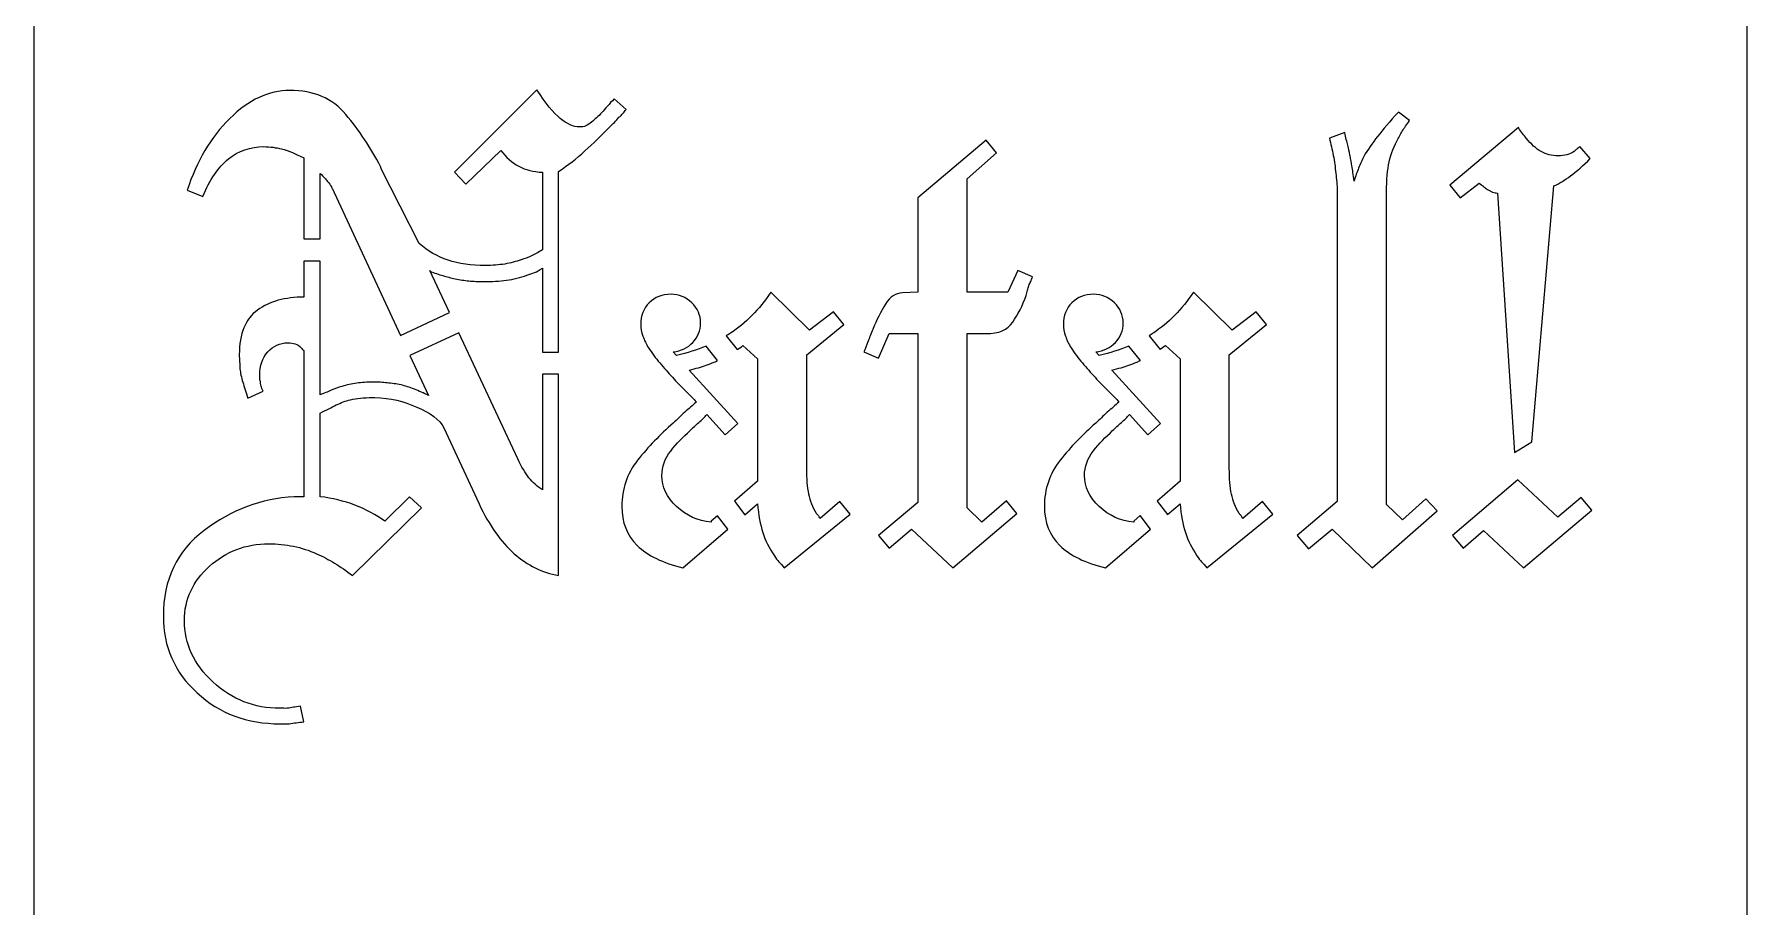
# Model space of a CAD drawing. Header units: millimetres. Extents: x -1990 to 1990, y -412 to 412.
# Drawn here: x 1320.3 to 1428.2, y 5.4 to 60.4 of the extents above; entities that cross this region are included whole.
import ezdxf

# ---------------------------------------------------------------- set-up
doc = ezdxf.new("R2010")
doc.units = ezdxf.units.MM
doc.header["$MEASUREMENT"] = 0
doc.layers.add('Camada 1', color=7, linetype='Continuous')

msp = doc.modelspace()

# ---------------------------------------------------------------- linework, layer by layer
at = {"layer": 'Camada 1', "color": 250, "lineweight": 9}
for points, knots in [([(1320.3029, 167.3616), (1320.3029, 167.3616), (1320.3029, -46.638), (1320.3029, -46.638), (1320.3029, -46.638), (1320.3029, -46.638), (1355.6957, -46.638), (1355.6957, -46.638), (1355.6957, -46.638), (1355.6957, -46.638), (1355.6957, -49.638), (1355.6957, -49.638), (1355.6957, -49.638), (1355.6957, -49.638), (1392.8385, -49.638), (1392.8385, -49.638), (1392.8385, -49.638), (1392.8385, -49.638), (1392.8385, -46.638), (1392.8385, -46.638), (1392.8385, -46.638), (1392.8385, -46.638), (1428.2313, -46.638), (1428.2313, -46.638), (1428.2313, -46.638), (1428.2313, -46.638), (1428.2313, 167.3616), (1428.2313, 167.3616), (1428.2313, 167.3616), (1428.2313, 167.3616), (1392.8385, 167.3616), (1392.8385, 167.3616), (1392.8385, 167.3616), (1392.8385, 167.3616), (1392.8385, 170.3616), (1392.8385, 170.3616), (1392.8385, 170.3616), (1392.8385, 170.3616), (1355.6957, 170.3616), (1355.6957, 170.3616), (1355.6957, 170.3616), (1355.6957, 170.3616), (1355.6957, 167.3616), (1355.6957, 167.3616), (1355.6957, 167.3616), (1355.6957, 167.3616), (1320.3029, 167.3616), (1320.3029, 167.3616)], [0, 0, 0, 0, 0.07692308, 0.07692308, 0.07692308, 0.07692308, 0.15384615, 0.15384615, 0.15384615, 0.15384615, 0.23076923, 0.23076923, 0.23076923, 0.23076923, 0.30769231, 0.30769231, 0.30769231, 0.30769231, 0.38461538, 0.38461538, 0.38461538, 0.38461538, 0.46153846, 0.46153846, 0.46153846, 0.46153846, 0.53846154, 0.53846154, 0.53846154, 0.53846154, 0.61538462, 0.61538462, 0.61538462, 0.61538462, 0.69230769, 0.69230769, 0.69230769, 0.69230769, 0.76923077, 0.76923077, 0.76923077, 0.76923077, 0.84615385, 0.84615385, 0.84615385, 0.84615385, 1, 1, 1, 1]), ([(1337.3021, 47.4593), (1337.3021, 47.4593), (1337.3021, 52.5684), (1337.3021, 52.5684), (1337.3021, 52.5684), (1337.0363, 52.6865), (1336.7926, 52.7975), (1336.5711, 52.9007), (1336.5711, 52.9007), (1336.3492, 53.0043), (1336.122, 53.0936), (1335.884, 53.1445), (1335.884, 53.1445), (1335.7084, 53.182), (1335.5296, 53.2034), (1335.3523, 53.2331), (1335.3523, 53.2331), (1335.1751, 53.2627), (1334.9829, 53.2774), (1334.7762, 53.2774), (1334.7762, 53.2774), (1333.9194, 53.2774), (1333.1734, 53.0189), (1332.5381, 52.5019), (1332.5381, 52.5019), (1331.9031, 51.9852), (1331.3639, 51.1946), (1330.9208, 50.1309), (1330.9208, 50.1309), (1330.9208, 50.1309), (1329.9457, 50.53), (1329.9457, 50.53), (1329.9457, 50.53), (1330.5367, 52.3616), (1331.4304, 53.8686), (1332.6268, 55.05), (1332.6268, 55.05), (1333.8234, 56.2317), (1335.0864, 56.8227), (1336.4157, 56.8227), (1336.4157, 56.8227), (1337.9225, 56.8227), (1339.0951, 56.319), (1339.9388, 55.3086), (1339.9388, 55.3086), (1340.7791, 54.3026), (1341.512, 53.2034), (1342.1326, 52.0144), (1342.1326, 52.0144), (1342.1326, 51.9849), (1342.1396, 51.9627), (1342.1548, 51.9479), (1342.1548, 51.9479), (1342.1693, 51.9335), (1342.1769, 51.911), (1342.1769, 51.8814), (1342.1769, 51.8814), (1342.1769, 51.8814), (1344.5699, 47.1692), (1344.5699, 47.1692), (1344.5699, 47.1692), (1345.1016, 46.6969), (1345.7073, 46.3422), (1346.3868, 46.1206), (1346.3868, 46.1206), (1347.0664, 45.8991), (1347.8493, 45.7883), (1348.7354, 45.7883), (1348.7354, 45.7883), (1349.1786, 45.7883), (1349.5851, 45.8181), (1349.9543, 45.877), (1349.9543, 45.877), (1350.3232, 45.936), (1350.6676, 46.0335), (1350.9955, 46.1428), (1350.9955, 46.1428), (1351.1993, 46.211), (1351.4168, 46.2832), (1351.6382, 46.3865), (1351.6382, 46.3865), (1351.8595, 46.4901), (1352.0888, 46.6155), (1352.325, 46.7704), (1352.325, 46.7704), (1352.325, 46.7704), (1352.325, 51.6599), (1352.325, 51.6599), (1352.325, 51.6599), (1351.7638, 51.6894), (1351.2672, 51.8122), (1350.8405, 52.0364), (1350.8405, 52.0364), (1350.4103, 52.2628), (1350.0354, 52.5979), (1349.7106, 53.0412), (1349.7106, 53.0412), (1349.7106, 53.0412), (1347.4946, 50.9065), (1347.4946, 50.9065), (1347.4946, 50.9065), (1347.4946, 50.9065), (1346.7856, 51.6599), (1346.7856, 51.6599), (1346.7856, 51.6599), (1346.7856, 51.6599), (1351.9705, 56.8669), (1351.9705, 56.8669), (1351.9705, 56.8669), (1352.5319, 56.0101), (1353.0267, 55.4045), (1353.4552, 55.05), (1353.4552, 55.05), (1353.8836, 54.6955), (1354.2897, 54.5183), (1354.6738, 54.5183), (1354.6738, 54.5183), (1354.8215, 54.5183), (1354.9548, 54.5405), (1355.0728, 54.5848), (1355.0728, 54.5848), (1355.1908, 54.6291), (1355.2978, 54.7228), (1355.4272, 54.8285), (1355.4272, 54.8285), (1355.624, 54.9894), (1355.8482, 55.1755), (1356.0698, 55.4267), (1356.0698, 55.4267), (1356.2912, 55.6778), (1356.5499, 55.9658), (1356.8454, 56.291), (1356.8454, 56.291), (1356.8454, 56.291), (1357.5987, 55.626), (1357.5987, 55.626), (1357.5987, 55.626), (1357.5396, 55.5375), (1357.4732, 55.4488), (1357.3992, 55.3602), (1357.3992, 55.3602), (1357.3254, 55.2715), (1357.2442, 55.1976), (1357.1555, 55.1386), (1357.1555, 55.1386), (1357.0669, 55.0204), (1356.9709, 54.9096), (1356.8675, 54.8063), (1356.8675, 54.8063), (1356.7642, 54.703), (1356.6532, 54.5923), (1356.535, 54.474), (1356.535, 54.474), (1356.0328, 53.9719), (1355.5249, 53.4821), (1355.0063, 53.0041), (1355.0063, 53.0041), (1354.4913, 52.5294), (1353.9351, 52.1029), (1353.3445, 51.719), (1353.3445, 51.719), (1353.3445, 51.719), (1353.3445, 40.3249), (1353.3445, 40.3249), (1353.3445, 40.3249), (1353.3445, 40.3249), (1352.325, 40.3249), (1352.325, 40.3249), (1352.325, 40.3249), (1352.325, 40.3249), (1352.325, 45.6111), (1352.325, 45.6111), (1352.325, 45.6111), (1352.1478, 45.4928), (1351.985, 45.4044), (1351.8377, 45.3452), (1351.8377, 45.3452), (1351.6898, 45.2862), (1351.5264, 45.2298), (1351.3503, 45.168), (1351.3503, 45.168), (1350.9356, 45.0229), (1350.5079, 44.9171), (1350.065, 44.8578), (1350.065, 44.8578), (1349.6219, 44.7988), (1349.1492, 44.7689), (1348.6469, 44.7689), (1348.6469, 44.7689), (1348.2924, 44.7689), (1347.9748, 44.7838), (1347.6942, 44.8133), (1347.6942, 44.8133), (1347.4134, 44.8429), (1347.1249, 44.8844), (1346.83, 44.9464), (1346.83, 44.9464), (1346.5637, 45.0027), (1346.3055, 45.0722), (1346.0546, 45.1458), (1346.0546, 45.1458), (1345.8036, 45.2198), (1345.5301, 45.3156), (1345.2345, 45.4339), (1345.2345, 45.4339), (1345.2345, 45.4339), (1345.2345, 45.4781), (1345.2345, 45.4781), (1345.2345, 45.4781), (1345.2345, 45.4781), (1346.4778, 42.8128), (1346.4778, 42.8128), (1346.4778, 42.8128), (1346.4778, 42.8128), (1343.3849, 41.3818), (1343.3849, 41.3818), (1343.3849, 41.3818), (1343.3849, 41.3818), (1339.0747, 50.6628), (1339.0747, 50.6628), (1339.0747, 50.6628), (1339.0747, 50.6628), (1339.0673, 50.6703), (1339.0526, 50.6851), (1339.0526, 50.6851), (1339.038, 50.6997), (1339.0305, 50.7218), (1339.0305, 50.7515), (1339.0305, 50.7515), (1338.9715, 50.8401), (1338.8901, 50.9511), (1338.7867, 51.0838), (1338.7867, 51.0838), (1338.6832, 51.2168), (1338.5282, 51.3865), (1338.3215, 51.5934), (1338.3215, 51.5934), (1338.3215, 51.5934), (1338.3215, 47.4593), (1338.3215, 47.4593), (1338.3215, 47.4593), (1338.3215, 47.4593), (1337.3021, 47.4593), (1337.3021, 47.4593)], [0, 0, 0, 0, 0.01612903, 0.01612903, 0.01612903, 0.01612903, 0.03225806, 0.03225806, 0.03225806, 0.03225806, 0.0483871, 0.0483871, 0.0483871, 0.0483871, 0.06451613, 0.06451613, 0.06451613, 0.06451613, 0.08064516, 0.08064516, 0.08064516, 0.08064516, 0.09677419, 0.09677419, 0.09677419, 0.09677419, 0.11290323, 0.11290323, 0.11290323, 0.11290323, 0.12903226, 0.12903226, 0.12903226, 0.12903226, 0.14516129, 0.14516129, 0.14516129, 0.14516129, 0.16129032, 0.16129032, 0.16129032, 0.16129032, 0.17741935, 0.17741935, 0.17741935, 0.17741935, 0.19354839, 0.19354839, 0.19354839, 0.19354839, 0.20967742, 0.20967742, 0.20967742, 0.20967742, 0.22580645, 0.22580645, 0.22580645, 0.22580645, 0.24193548, 0.24193548, 0.24193548, 0.24193548, 0.25806452, 0.25806452, 0.25806452, 0.25806452, 0.27419355, 0.27419355, 0.27419355, 0.27419355, 0.29032258, 0.29032258, 0.29032258, 0.29032258, 0.30645161, 0.30645161, 0.30645161, 0.30645161, 0.32258065, 0.32258065, 0.32258065, 0.32258065, 0.33870968, 0.33870968, 0.33870968, 0.33870968, 0.35483871, 0.35483871, 0.35483871, 0.35483871, 0.37096774, 0.37096774, 0.37096774, 0.37096774, 0.38709677, 0.38709677, 0.38709677, 0.38709677, 0.40322581, 0.40322581, 0.40322581, 0.40322581, 0.41935484, 0.41935484, 0.41935484, 0.41935484, 0.43548387, 0.43548387, 0.43548387, 0.43548387, 0.4516129, 0.4516129, 0.4516129, 0.4516129, 0.46774194, 0.46774194, 0.46774194, 0.46774194, 0.48387097, 0.48387097, 0.48387097, 0.48387097, 0.5, 0.5, 0.5, 0.5, 0.51612903, 0.51612903, 0.51612903, 0.51612903, 0.53225806, 0.53225806, 0.53225806, 0.53225806, 0.5483871, 0.5483871, 0.5483871, 0.5483871, 0.56451613, 0.56451613, 0.56451613, 0.56451613, 0.58064516, 0.58064516, 0.58064516, 0.58064516, 0.59677419, 0.59677419, 0.59677419, 0.59677419, 0.61290323, 0.61290323, 0.61290323, 0.61290323, 0.62903226, 0.62903226, 0.62903226, 0.62903226, 0.64516129, 0.64516129, 0.64516129, 0.64516129, 0.66129032, 0.66129032, 0.66129032, 0.66129032, 0.67741935, 0.67741935, 0.67741935, 0.67741935, 0.69354839, 0.69354839, 0.69354839, 0.69354839, 0.70967742, 0.70967742, 0.70967742, 0.70967742, 0.72580645, 0.72580645, 0.72580645, 0.72580645, 0.74193548, 0.74193548, 0.74193548, 0.74193548, 0.75806452, 0.75806452, 0.75806452, 0.75806452, 0.77419355, 0.77419355, 0.77419355, 0.77419355, 0.79032258, 0.79032258, 0.79032258, 0.79032258, 0.80645161, 0.80645161, 0.80645161, 0.80645161, 0.82258065, 0.82258065, 0.82258065, 0.82258065, 0.83870968, 0.83870968, 0.83870968, 0.83870968, 0.85483871, 0.85483871, 0.85483871, 0.85483871, 0.87096774, 0.87096774, 0.87096774, 0.87096774, 0.88709677, 0.88709677, 0.88709677, 0.88709677, 0.90322581, 0.90322581, 0.90322581, 0.90322581, 0.91935484, 0.91935484, 0.91935484, 0.91935484, 0.93548387, 0.93548387, 0.93548387, 0.93548387, 0.9516129, 0.9516129, 0.9516129, 0.9516129, 0.96774194, 0.96774194, 0.96774194, 0.96774194, 1, 1, 1, 1]), ([(1400.6014, 27.9293), (1400.6014, 27.9293), (1399.8922, 28.7716), (1399.8922, 28.7716), (1399.8922, 28.7716), (1399.8922, 28.7716), (1402.4183, 30.8986), (1402.4183, 30.8986), (1402.4183, 30.8986), (1402.4183, 30.8986), (1402.4183, 50.53), (1402.4183, 50.53), (1402.4183, 50.53), (1402.4183, 50.6776), (1402.4108, 50.8476), (1402.3962, 51.0395), (1402.3962, 51.0395), (1402.3813, 51.2315), (1402.3484, 51.4148), (1402.3297, 51.5934), (1402.3297, 51.5934), (1402.2894, 51.9765), (1402.2483, 52.3544), (1402.1746, 52.7235), (1402.1746, 52.7235), (1402.1007, 53.0926), (1402.0193, 53.4546), (1401.9308, 53.8091), (1401.9308, 53.8091), (1401.9308, 53.8091), (1402.9058, 54.1638), (1402.9058, 54.1638), (1402.9058, 54.1638), (1402.9647, 53.8388), (1403.024, 53.5729), (1403.083, 53.366), (1403.083, 53.366), (1403.1419, 53.1591), (1403.1747, 52.9507), (1403.2159, 52.7457), (1403.2159, 52.7457), (1403.2341, 52.6543), (1403.2677, 52.5535), (1403.2824, 52.4355), (1403.2824, 52.4355), (1403.2968, 52.3175), (1403.3223, 52.1998), (1403.3489, 52.0808), (1403.3489, 52.0808), (1403.3815, 51.9339), (1403.4004, 51.7855), (1403.4153, 51.6377), (1403.4153, 51.6377), (1403.43, 51.49), (1403.4525, 51.3128), (1403.4817, 51.106), (1403.4817, 51.106), (1403.5704, 51.4015), (1403.6664, 51.6753), (1403.7698, 51.9257), (1403.7698, 51.9257), (1403.8732, 52.1769), (1403.9758, 52.4252), (1404.1024, 52.6571), (1404.1024, 52.6571), (1404.3303, 53.0752), (1404.6269, 53.4919), (1404.9664, 53.9199), (1404.9664, 53.9199), (1405.3059, 54.3483), (1405.7418, 54.8581), (1406.2738, 55.4488), (1406.2738, 55.4488), (1406.2738, 55.4488), (1406.9827, 54.9171), (1406.9827, 54.9171), (1406.9827, 54.9171), (1406.8055, 54.6808), (1406.6503, 54.4591), (1406.5175, 54.2524), (1406.5175, 54.2524), (1406.3845, 54.0459), (1406.2892, 53.8315), (1406.1851, 53.6318), (1406.1851, 53.6318), (1405.9342, 53.1514), (1405.7416, 52.6571), (1405.6532, 52.1251), (1405.6532, 52.1251), (1405.5646, 51.5936), (1405.5203, 50.9287), (1405.5203, 50.1309), (1405.5203, 50.1309), (1405.5203, 50.1309), (1405.5203, 30.7214), (1405.5203, 30.7214), (1405.5203, 30.7214), (1405.5203, 30.7214), (1406.5396, 29.7463), (1406.5396, 29.7463), (1406.5396, 29.7463), (1406.5396, 29.7463), (1408.0021, 31.0759), (1408.0021, 31.0759), (1408.0021, 31.0759), (1408.0021, 31.0759), (1408.7111, 30.3226), (1408.7111, 30.3226), (1408.7111, 30.3226), (1408.7111, 30.3226), (1404.6341, 26.733), (1404.6341, 26.733), (1404.6341, 26.733), (1404.6341, 26.733), (1402.108, 29.1703), (1402.108, 29.1703), (1402.108, 29.1703), (1402.108, 29.1703), (1400.6014, 27.9293), (1400.6014, 27.9293)], [0, 0, 0, 0, 0.03225806, 0.03225806, 0.03225806, 0.03225806, 0.06451613, 0.06451613, 0.06451613, 0.06451613, 0.09677419, 0.09677419, 0.09677419, 0.09677419, 0.12903226, 0.12903226, 0.12903226, 0.12903226, 0.16129032, 0.16129032, 0.16129032, 0.16129032, 0.19354839, 0.19354839, 0.19354839, 0.19354839, 0.22580645, 0.22580645, 0.22580645, 0.22580645, 0.25806452, 0.25806452, 0.25806452, 0.25806452, 0.29032258, 0.29032258, 0.29032258, 0.29032258, 0.32258065, 0.32258065, 0.32258065, 0.32258065, 0.35483871, 0.35483871, 0.35483871, 0.35483871, 0.38709677, 0.38709677, 0.38709677, 0.38709677, 0.41935484, 0.41935484, 0.41935484, 0.41935484, 0.4516129, 0.4516129, 0.4516129, 0.4516129, 0.48387097, 0.48387097, 0.48387097, 0.48387097, 0.51612903, 0.51612903, 0.51612903, 0.51612903, 0.5483871, 0.5483871, 0.5483871, 0.5483871, 0.58064516, 0.58064516, 0.58064516, 0.58064516, 0.61290323, 0.61290323, 0.61290323, 0.61290323, 0.64516129, 0.64516129, 0.64516129, 0.64516129, 0.67741935, 0.67741935, 0.67741935, 0.67741935, 0.70967742, 0.70967742, 0.70967742, 0.70967742, 0.74193548, 0.74193548, 0.74193548, 0.74193548, 0.77419355, 0.77419355, 0.77419355, 0.77419355, 0.80645161, 0.80645161, 0.80645161, 0.80645161, 0.83870968, 0.83870968, 0.83870968, 0.83870968, 0.87096774, 0.87096774, 0.87096774, 0.87096774, 0.90322581, 0.90322581, 0.90322581, 0.90322581, 0.93548387, 0.93548387, 0.93548387, 0.93548387, 1, 1, 1, 1]), ([(1413.5859, 34.0008), (1413.5859, 34.0008), (1412.5222, 50.3525), (1412.5222, 50.3525), (1412.5222, 50.3525), (1412.4632, 50.3525), (1412.4112, 50.3601), (1412.367, 50.3748), (1412.367, 50.3748), (1412.323, 50.3898), (1412.271, 50.397), (1412.212, 50.397), (1412.212, 50.397), (1412.153, 50.4264), (1412.101, 50.4563), (1412.057, 50.4856), (1412.057, 50.4856), (1412.0125, 50.5153), (1411.9583, 50.5405), (1411.9018, 50.5742), (1411.9018, 50.5742), (1411.8104, 50.629), (1411.7318, 50.6925), (1411.6581, 50.7515), (1411.6581, 50.7515), (1411.5842, 50.8107), (1411.488, 50.8845), (1411.3698, 50.973), (1411.3698, 50.973), (1411.3698, 50.973), (1410.1735, 50.0423), (1410.1735, 50.0423), (1410.1735, 50.0423), (1410.1735, 50.0423), (1409.5086, 50.8401), (1409.5086, 50.8401), (1409.5086, 50.8401), (1409.5086, 50.8401), (1413.8517, 54.474), (1413.8517, 54.474), (1413.8517, 54.474), (1413.9403, 54.3261), (1414.0214, 54.2007), (1414.0954, 54.0974), (1414.0954, 54.0974), (1414.1691, 53.994), (1414.2601, 53.9063), (1414.3391, 53.8091), (1414.3391, 53.8091), (1414.6447, 53.4332), (1414.945, 53.1445), (1415.2698, 52.9672), (1415.2698, 52.9672), (1415.5945, 52.7903), (1415.9492, 52.7014), (1416.3333, 52.7014), (1416.3333, 52.7014), (1416.5402, 52.7014), (1416.7248, 52.7238), (1416.8872, 52.7678), (1416.8872, 52.7678), (1417.0497, 52.8122), (1417.2125, 52.8671), (1417.3527, 52.9672), (1417.3527, 52.9672), (1417.4205, 53.0157), (1417.4709, 53.078), (1417.5299, 53.1223), (1417.5299, 53.1223), (1417.5889, 53.1666), (1417.6481, 53.2184), (1417.7071, 53.2774), (1417.7071, 53.2774), (1417.7071, 53.2774), (1418.3718, 52.5242), (1418.3718, 52.5242), (1418.3718, 52.5242), (1417.9287, 52.0808), (1417.5152, 51.719), (1417.1311, 51.4382), (1417.1311, 51.4382), (1416.7473, 51.1577), (1416.3922, 50.9435), (1416.0675, 50.7958), (1416.0675, 50.7958), (1416.0675, 50.7958), (1414.6936, 34.6655), (1414.6936, 34.6655), (1414.6936, 34.6655), (1414.6936, 34.6655), (1413.5859, 34.0008), (1413.5859, 34.0008)], [0, 0, 0, 0, 0.04166667, 0.04166667, 0.04166667, 0.04166667, 0.08333333, 0.08333333, 0.08333333, 0.08333333, 0.125, 0.125, 0.125, 0.125, 0.16666667, 0.16666667, 0.16666667, 0.16666667, 0.20833333, 0.20833333, 0.20833333, 0.20833333, 0.25, 0.25, 0.25, 0.25, 0.29166667, 0.29166667, 0.29166667, 0.29166667, 0.33333333, 0.33333333, 0.33333333, 0.33333333, 0.375, 0.375, 0.375, 0.375, 0.41666667, 0.41666667, 0.41666667, 0.41666667, 0.45833333, 0.45833333, 0.45833333, 0.45833333, 0.5, 0.5, 0.5, 0.5, 0.54166667, 0.54166667, 0.54166667, 0.54166667, 0.58333333, 0.58333333, 0.58333333, 0.58333333, 0.625, 0.625, 0.625, 0.625, 0.66666667, 0.66666667, 0.66666667, 0.66666667, 0.70833333, 0.70833333, 0.70833333, 0.70833333, 0.75, 0.75, 0.75, 0.75, 0.79166667, 0.79166667, 0.79166667, 0.79166667, 0.83333333, 0.83333333, 0.83333333, 0.83333333, 0.875, 0.875, 0.875, 0.875, 0.91666667, 0.91666667, 0.91666667, 0.91666667, 1, 1, 1, 1]), ([(1374.1726, 27.9737), (1374.1726, 27.9737), (1373.508, 28.7716), (1373.508, 28.7716), (1373.508, 28.7716), (1373.508, 28.7716), (1375.9896, 30.8543), (1375.9896, 30.8543), (1375.9896, 30.8543), (1375.9896, 30.8543), (1375.9896, 41.4898), (1375.9896, 41.4898), (1375.9896, 41.4898), (1375.9896, 41.4898), (1374.1726, 41.4898), (1374.1726, 41.4898), (1374.1726, 41.4898), (1374.1726, 41.4898), (1373.508, 39.9387), (1373.508, 39.9387), (1373.508, 39.9387), (1373.508, 39.9387), (1372.5773, 40.3376), (1372.5773, 40.3376), (1372.5773, 40.3376), (1372.6659, 40.5148), (1372.7546, 40.7293), (1372.8431, 40.98), (1372.8431, 40.98), (1372.9315, 41.2309), (1373.042, 41.487), (1373.1533, 41.7556), (1373.1533, 41.7556), (1373.3965, 42.3438), (1373.6556, 42.8783), (1373.9511, 43.351), (1373.9511, 43.351), (1374.2466, 43.8237), (1374.6015, 44.0414), (1375.0145, 44.0599), (1375.0145, 44.0599), (1375.0145, 44.0599), (1375.9896, 44.1044), (1375.9896, 44.1044), (1375.9896, 44.1044), (1375.9896, 44.1044), (1375.9896, 50.0423), (1375.9896, 50.0423), (1375.9896, 50.0423), (1375.9896, 50.0423), (1380.2881, 53.6762), (1380.2881, 53.6762), (1380.2881, 53.6762), (1380.2881, 53.6762), (1380.953, 52.8787), (1380.953, 52.8787), (1380.953, 52.8787), (1380.953, 52.8787), (1379.0918, 51.2389), (1379.0918, 51.2389), (1379.0918, 51.2389), (1379.0918, 51.2389), (1379.0918, 44.1044), (1379.0918, 44.1044), (1379.0918, 44.1044), (1379.0918, 44.1044), (1381.6619, 44.1044), (1381.6619, 44.1044), (1381.6619, 44.1044), (1381.6619, 44.1044), (1382.2823, 45.4781), (1382.2823, 45.4781), (1382.2823, 45.4781), (1382.2823, 45.4781), (1383.2131, 45.0794), (1383.2131, 45.0794), (1383.2131, 45.0794), (1383.1833, 44.9611), (1383.1449, 44.8585), (1383.1022, 44.7764), (1383.1022, 44.7764), (1383.0563, 44.6888), (1383.0209, 44.5989), (1382.9915, 44.5106), (1382.9915, 44.5106), (1382.9619, 44.4222), (1382.9332, 44.3254), (1382.9028, 44.2226), (1382.9028, 44.2226), (1382.8742, 44.1262), (1382.8543, 44.0125), (1382.8143, 43.8974), (1382.8143, 43.8974), (1382.5883, 43.2512), (1382.297, 42.6937), (1381.9722, 42.2134), (1381.9722, 42.2134), (1381.6472, 41.7337), (1381.0857, 41.4898), (1380.2881, 41.4898), (1380.2881, 41.4898), (1380.2881, 41.4898), (1379.0918, 41.4898), (1379.0918, 41.4898), (1379.0918, 41.4898), (1379.0918, 41.4898), (1379.0918, 30.4998), (1379.0918, 30.4998), (1379.0918, 30.4998), (1379.0918, 30.4998), (1380.0222, 29.6134), (1380.0222, 29.6134), (1380.0222, 29.6134), (1380.0222, 29.6134), (1381.5734, 30.943), (1381.5734, 30.943), (1381.5734, 30.943), (1381.5734, 30.943), (1382.2381, 30.1453), (1382.2381, 30.1453), (1382.2381, 30.1453), (1382.2381, 30.1453), (1378.2053, 26.733), (1378.2053, 26.733), (1378.2053, 26.733), (1378.2053, 26.733), (1375.5908, 29.1703), (1375.5908, 29.1703), (1375.5908, 29.1703), (1375.5908, 29.1703), (1374.1726, 27.9737), (1374.1726, 27.9737)], [0, 0, 0, 0, 0.02941176, 0.02941176, 0.02941176, 0.02941176, 0.05882353, 0.05882353, 0.05882353, 0.05882353, 0.08823529, 0.08823529, 0.08823529, 0.08823529, 0.11764706, 0.11764706, 0.11764706, 0.11764706, 0.14705882, 0.14705882, 0.14705882, 0.14705882, 0.17647059, 0.17647059, 0.17647059, 0.17647059, 0.20588235, 0.20588235, 0.20588235, 0.20588235, 0.23529412, 0.23529412, 0.23529412, 0.23529412, 0.26470588, 0.26470588, 0.26470588, 0.26470588, 0.29411765, 0.29411765, 0.29411765, 0.29411765, 0.32352941, 0.32352941, 0.32352941, 0.32352941, 0.35294118, 0.35294118, 0.35294118, 0.35294118, 0.38235294, 0.38235294, 0.38235294, 0.38235294, 0.41176471, 0.41176471, 0.41176471, 0.41176471, 0.44117647, 0.44117647, 0.44117647, 0.44117647, 0.47058824, 0.47058824, 0.47058824, 0.47058824, 0.5, 0.5, 0.5, 0.5, 0.52941176, 0.52941176, 0.52941176, 0.52941176, 0.55882353, 0.55882353, 0.55882353, 0.55882353, 0.58823529, 0.58823529, 0.58823529, 0.58823529, 0.61764706, 0.61764706, 0.61764706, 0.61764706, 0.64705882, 0.64705882, 0.64705882, 0.64705882, 0.67647059, 0.67647059, 0.67647059, 0.67647059, 0.70588235, 0.70588235, 0.70588235, 0.70588235, 0.73529412, 0.73529412, 0.73529412, 0.73529412, 0.76470588, 0.76470588, 0.76470588, 0.76470588, 0.79411765, 0.79411765, 0.79411765, 0.79411765, 0.82352941, 0.82352941, 0.82352941, 0.82352941, 0.85294118, 0.85294118, 0.85294118, 0.85294118, 0.88235294, 0.88235294, 0.88235294, 0.88235294, 0.91176471, 0.91176471, 0.91176471, 0.91176471, 0.94117647, 0.94117647, 0.94117647, 0.94117647, 1, 1, 1, 1]), ([(1337.3021, 17.0277), (1337.1249, 16.9984), (1336.962, 16.976), (1336.8147, 16.9613), (1336.8147, 16.9613), (1336.6671, 16.9463), (1336.5209, 16.9134), (1336.3714, 16.8948), (1336.3714, 16.8948), (1336.2835, 16.8839), (1336.1941, 16.8948), (1336.1055, 16.8948), (1336.1055, 16.8948), (1336.0168, 16.8948), (1335.9136, 16.8948), (1335.7954, 16.8948), (1335.7954, 16.8948), (1333.7272, 16.8948), (1331.9843, 17.5447), (1330.5661, 18.8447), (1330.5661, 18.8447), (1329.1482, 20.1443), (1328.439, 21.7549), (1328.439, 23.6752), (1328.439, 23.6752), (1328.439, 25.9795), (1329.2961, 27.7818), (1331.0094, 29.0816), (1331.0094, 29.0816), (1332.7225, 30.3814), (1334.6135, 31.0968), (1336.6818, 31.2088), (1336.6818, 31.2088), (1336.7996, 31.215), (1336.9106, 31.2088), (1337.0141, 31.2088), (1337.0141, 31.2088), (1337.1175, 31.2088), (1337.2135, 31.2088), (1337.3021, 31.2088), (1337.3021, 31.2088), (1337.3021, 31.2088), (1337.3021, 40.4261), (1337.3021, 40.4261), (1337.3021, 40.4261), (1337.2725, 40.4261), (1337.2431, 40.4483), (1337.2135, 40.4926), (1337.2135, 40.4926), (1337.184, 40.5369), (1337.1545, 40.5739), (1337.1249, 40.6034), (1337.1249, 40.6034), (1337.0067, 40.7213), (1336.8812, 40.8028), (1336.7483, 40.8471), (1336.7483, 40.8471), (1336.6153, 40.8913), (1336.4603, 40.9135), (1336.2828, 40.9135), (1336.2828, 40.9135), (1335.7807, 40.9135), (1335.3597, 40.7216), (1335.0199, 40.3376), (1335.0199, 40.3376), (1334.6802, 39.9533), (1334.5101, 39.466), (1334.5101, 38.875), (1334.5101, 38.875), (1334.5101, 38.816), (1334.5101, 38.7496), (1334.5101, 38.6757), (1334.5101, 38.6757), (1334.5101, 38.6017), (1334.5251, 38.5352), (1334.5545, 38.4763), (1334.5545, 38.4763), (1334.5545, 38.3877), (1334.5691, 38.2914), (1334.5987, 38.1882), (1334.5987, 38.1882), (1334.6282, 38.0849), (1334.6727, 37.9739), (1334.732, 37.8559), (1334.732, 37.8559), (1334.732, 37.8559), (1333.7569, 37.4126), (1333.7569, 37.4126), (1333.7569, 37.4126), (1333.6386, 37.7967), (1333.5353, 38.1365), (1333.4467, 38.4319), (1333.4467, 38.4319), (1333.358, 38.7274), (1333.2884, 39.007), (1333.2695, 39.2741), (1333.2695, 39.2741), (1333.259, 39.4212), (1333.262, 39.5693), (1333.2473, 39.7172), (1333.2473, 39.7172), (1333.2325, 39.8648), (1333.2252, 40.0126), (1333.2252, 40.1603), (1333.2252, 40.1603), (1333.2252, 41.4898), (1333.609, 42.428), (1334.3772, 42.9745), (1334.3772, 42.9745), (1335.1452, 43.521), (1336.1205, 43.7941), (1337.3021, 43.7941), (1337.3021, 43.7941), (1337.3021, 43.7941), (1337.3021, 46.0602), (1337.3021, 46.0602), (1337.3021, 46.0602), (1337.3021, 46.0602), (1338.3215, 46.0602), (1338.3215, 46.0602), (1338.3215, 46.0602), (1338.3215, 46.0602), (1338.3215, 37.6343), (1338.3215, 37.6343), (1338.3215, 37.6343), (1338.5577, 37.723), (1338.7867, 37.819), (1339.0082, 37.9224), (1339.0082, 37.9224), (1339.2296, 38.0259), (1339.4605, 38.1009), (1339.6951, 38.166), (1339.6951, 38.166), (1339.9923, 38.2486), (1340.3009, 38.3215), (1340.6259, 38.3654), (1340.6259, 38.3654), (1340.9505, 38.4098), (1341.2905, 38.4319), (1341.645, 38.4319), (1341.645, 38.4319), (1341.97, 38.4319), (1342.2731, 38.4172), (1342.5536, 38.3877), (1342.5536, 38.3877), (1342.8342, 38.358), (1343.1228, 38.3165), (1343.4177, 38.2547), (1343.4177, 38.2547), (1343.6842, 38.1989), (1343.9642, 38.107), (1344.2597, 37.9888), (1344.2597, 37.9888), (1344.5552, 37.8706), (1344.8504, 37.7377), (1345.1459, 37.59), (1345.1459, 37.59), (1345.1459, 37.59), (1343.9743, 40.1129), (1343.9743, 40.1129), (1343.9743, 40.1129), (1343.9743, 40.1129), (1347.0692, 41.5445), (1347.0692, 41.5445), (1347.0692, 41.5445), (1347.0692, 41.5445), (1350.774, 33.6018), (1350.774, 33.6018), (1350.774, 33.6018), (1351.0085, 33.0987), (1351.2467, 32.7006), (1351.4832, 32.4054), (1351.4832, 32.4054), (1351.7194, 32.1099), (1352.0002, 31.8587), (1352.325, 31.6519), (1352.325, 31.6519), (1352.325, 31.6519), (1352.325, 38.9256), (1352.325, 38.9256), (1352.325, 38.9256), (1352.325, 38.9256), (1353.3445, 38.9256), (1353.3445, 38.9256), (1353.3445, 38.9256), (1353.3445, 38.9256), (1353.3445, 26.2454), (1353.3445, 26.2454), (1353.3445, 26.2454), (1352.3104, 26.4228), (1351.3796, 26.8806), (1350.5525, 27.6192), (1350.5525, 27.6192), (1349.7252, 28.3578), (1348.9696, 29.3984), (1348.3367, 30.7657), (1348.3367, 30.7657), (1348.3367, 30.7657), (1346.121, 35.5513), (1346.121, 35.5513), (1346.121, 35.5513), (1345.8696, 36.0943), (1345.2273, 36.4896), (1344.4149, 36.8587), (1344.4149, 36.8587), (1343.6024, 37.228), (1342.7233, 37.4287), (1341.778, 37.4571), (1341.778, 37.4571), (1341.7487, 37.4581), (1341.7189, 37.4571), (1341.6893, 37.4571), (1341.6893, 37.4571), (1341.6599, 37.4571), (1341.6303, 37.4571), (1341.6007, 37.4571), (1341.6007, 37.4571), (1341.3348, 37.4571), (1341.0908, 37.4422), (1340.8696, 37.4126), (1340.8696, 37.4126), (1340.6482, 37.3832), (1340.4299, 37.3718), (1340.2271, 37.324), (1340.2271, 37.324), (1339.927, 37.2535), (1339.6345, 37.1276), (1339.3406, 36.9916), (1339.3406, 36.9916), (1339.0438, 36.8545), (1338.7054, 36.6815), (1338.3215, 36.4746), (1338.3215, 36.4746), (1338.3215, 36.4746), (1338.3215, 31.2088), (1338.3215, 31.2088), (1338.3215, 31.2088), (1339.0894, 31.1202), (1339.8209, 30.943), (1340.5151, 30.6771), (1340.5151, 30.6771), (1341.2093, 30.4112), (1341.8371, 30.0715), (1342.3985, 29.6577), (1342.3985, 29.6577), (1342.3985, 29.6577), (1343.9496, 31.2088), (1343.9496, 31.2088), (1343.9496, 31.2088), (1343.9496, 31.2088), (1344.7028, 30.5071), (1344.7028, 30.5071), (1344.7028, 30.5071), (1344.7028, 30.5071), (1340.36, 26.2454), (1340.36, 26.2454), (1340.36, 26.2454), (1339.9759, 26.5409), (1339.5992, 26.7994), (1339.2299, 27.021), (1339.2299, 27.021), (1338.8605, 27.2426), (1338.4854, 27.4462), (1338.0997, 27.6192), (1338.0997, 27.6192), (1337.629, 27.83), (1337.1395, 27.9809), (1336.6375, 28.0844), (1336.6375, 28.0844), (1336.1352, 28.1878), (1335.6181, 28.2398), (1335.0864, 28.2398), (1335.0864, 28.2398), (1333.6386, 28.2398), (1332.3902, 27.7669), (1331.3418, 26.8217), (1331.3418, 26.8217), (1330.293, 25.8762), (1329.7685, 24.7388), (1329.7685, 23.4094), (1329.7685, 23.4094), (1329.7685, 21.9322), (1330.3669, 20.6394), (1331.5634, 19.5318), (1331.5634, 19.5318), (1332.7599, 18.4237), (1334.1706, 17.8699), (1335.7954, 17.8699), (1335.7954, 17.8699), (1335.884, 17.8699), (1335.9654, 17.8699), (1336.0391, 17.8699), (1336.0391, 17.8699), (1336.113, 17.8699), (1336.1802, 17.8615), (1336.2385, 17.8699), (1336.2385, 17.8699), (1336.3875, 17.8911), (1336.5195, 17.9216), (1336.6375, 17.9364), (1336.6375, 17.9364), (1336.7553, 17.9508), (1336.9033, 17.9732), (1337.0806, 18.0028), (1337.0806, 18.0028), (1337.0806, 18.0028), (1337.3021, 17.0277), (1337.3021, 17.0277)], [0, 0, 0, 0, 0.01282051, 0.01282051, 0.01282051, 0.01282051, 0.02564103, 0.02564103, 0.02564103, 0.02564103, 0.03846154, 0.03846154, 0.03846154, 0.03846154, 0.05128205, 0.05128205, 0.05128205, 0.05128205, 0.06410256, 0.06410256, 0.06410256, 0.06410256, 0.07692308, 0.07692308, 0.07692308, 0.07692308, 0.08974359, 0.08974359, 0.08974359, 0.08974359, 0.1025641, 0.1025641, 0.1025641, 0.1025641, 0.11538462, 0.11538462, 0.11538462, 0.11538462, 0.12820513, 0.12820513, 0.12820513, 0.12820513, 0.14102564, 0.14102564, 0.14102564, 0.14102564, 0.15384615, 0.15384615, 0.15384615, 0.15384615, 0.16666667, 0.16666667, 0.16666667, 0.16666667, 0.17948718, 0.17948718, 0.17948718, 0.17948718, 0.19230769, 0.19230769, 0.19230769, 0.19230769, 0.20512821, 0.20512821, 0.20512821, 0.20512821, 0.21794872, 0.21794872, 0.21794872, 0.21794872, 0.23076923, 0.23076923, 0.23076923, 0.23076923, 0.24358974, 0.24358974, 0.24358974, 0.24358974, 0.25641026, 0.25641026, 0.25641026, 0.25641026, 0.26923077, 0.26923077, 0.26923077, 0.26923077, 0.28205128, 0.28205128, 0.28205128, 0.28205128, 0.29487179, 0.29487179, 0.29487179, 0.29487179, 0.30769231, 0.30769231, 0.30769231, 0.30769231, 0.32051282, 0.32051282, 0.32051282, 0.32051282, 0.33333333, 0.33333333, 0.33333333, 0.33333333, 0.34615385, 0.34615385, 0.34615385, 0.34615385, 0.35897436, 0.35897436, 0.35897436, 0.35897436, 0.37179487, 0.37179487, 0.37179487, 0.37179487, 0.38461538, 0.38461538, 0.38461538, 0.38461538, 0.3974359, 0.3974359, 0.3974359, 0.3974359, 0.41025641, 0.41025641, 0.41025641, 0.41025641, 0.42307692, 0.42307692, 0.42307692, 0.42307692, 0.43589744, 0.43589744, 0.43589744, 0.43589744, 0.44871795, 0.44871795, 0.44871795, 0.44871795, 0.46153846, 0.46153846, 0.46153846, 0.46153846, 0.47435897, 0.47435897, 0.47435897, 0.47435897, 0.48717949, 0.48717949, 0.48717949, 0.48717949, 0.5, 0.5, 0.5, 0.5, 0.51282051, 0.51282051, 0.51282051, 0.51282051, 0.52564103, 0.52564103, 0.52564103, 0.52564103, 0.53846154, 0.53846154, 0.53846154, 0.53846154, 0.55128205, 0.55128205, 0.55128205, 0.55128205, 0.56410256, 0.56410256, 0.56410256, 0.56410256, 0.57692308, 0.57692308, 0.57692308, 0.57692308, 0.58974359, 0.58974359, 0.58974359, 0.58974359, 0.6025641, 0.6025641, 0.6025641, 0.6025641, 0.61538462, 0.61538462, 0.61538462, 0.61538462, 0.62820513, 0.62820513, 0.62820513, 0.62820513, 0.64102564, 0.64102564, 0.64102564, 0.64102564, 0.65384615, 0.65384615, 0.65384615, 0.65384615, 0.66666667, 0.66666667, 0.66666667, 0.66666667, 0.67948718, 0.67948718, 0.67948718, 0.67948718, 0.69230769, 0.69230769, 0.69230769, 0.69230769, 0.70512821, 0.70512821, 0.70512821, 0.70512821, 0.71794872, 0.71794872, 0.71794872, 0.71794872, 0.73076923, 0.73076923, 0.73076923, 0.73076923, 0.74358974, 0.74358974, 0.74358974, 0.74358974, 0.75641026, 0.75641026, 0.75641026, 0.75641026, 0.76923077, 0.76923077, 0.76923077, 0.76923077, 0.78205128, 0.78205128, 0.78205128, 0.78205128, 0.79487179, 0.79487179, 0.79487179, 0.79487179, 0.80769231, 0.80769231, 0.80769231, 0.80769231, 0.82051282, 0.82051282, 0.82051282, 0.82051282, 0.83333333, 0.83333333, 0.83333333, 0.83333333, 0.84615385, 0.84615385, 0.84615385, 0.84615385, 0.85897436, 0.85897436, 0.85897436, 0.85897436, 0.87179487, 0.87179487, 0.87179487, 0.87179487, 0.88461538, 0.88461538, 0.88461538, 0.88461538, 0.8974359, 0.8974359, 0.8974359, 0.8974359, 0.91025641, 0.91025641, 0.91025641, 0.91025641, 0.92307692, 0.92307692, 0.92307692, 0.92307692, 0.93589744, 0.93589744, 0.93589744, 0.93589744, 0.94871795, 0.94871795, 0.94871795, 0.94871795, 0.96153846, 0.96153846, 0.96153846, 0.96153846, 0.97435897, 0.97435897, 0.97435897, 0.97435897, 1, 1, 1, 1]), ([(1364.0126, 29.1579), (1364.0126, 29.1579), (1361.1882, 26.733), (1361.1882, 26.733), (1361.1882, 26.733), (1359.9178, 27.0285), (1358.9594, 27.4956), (1358.3076, 28.1363), (1358.3076, 28.1363), (1357.6595, 28.7731), (1357.3327, 29.5912), (1357.3327, 30.6032), (1357.3327, 30.6032), (1357.3327, 31.6962), (1357.6632, 32.6651), (1358.3298, 33.5131), (1358.3298, 33.5131), (1358.9925, 34.3565), (1359.7524, 35.1169), (1360.5677, 35.8468), (1360.5677, 35.8468), (1360.8164, 36.07), (1361.0477, 36.3123), (1361.299, 36.5338), (1361.299, 36.5338), (1361.5502, 36.7554), (1361.7939, 36.9695), (1362.0302, 37.1763), (1362.0302, 37.1763), (1361.8529, 37.3832), (1361.6239, 37.6197), (1361.3433, 37.8853), (1361.3433, 37.8853), (1361.0625, 38.1512), (1360.789, 38.4394), (1360.5233, 38.7349), (1360.5233, 38.7349), (1360.2577, 39.0301), (1359.9915, 39.3332), (1359.7257, 39.6432), (1359.7257, 39.6432), (1359.4598, 39.9532), (1359.2204, 40.2691), (1359.0165, 40.5962), (1359.0165, 40.5962), (1358.866, 40.8378), (1358.7505, 41.0835), (1358.6621, 41.3347), (1358.6621, 41.3347), (1358.5734, 41.5856), (1358.5292, 41.8296), (1358.5292, 42.0658), (1358.5292, 42.0658), (1358.5292, 42.6272), (1358.7064, 43.0855), (1359.0609, 43.4397), (1359.0609, 43.4397), (1359.4153, 43.7944), (1359.8733, 43.9714), (1360.4347, 43.9714), (1360.4347, 43.9714), (1360.937, 43.9714), (1361.3729, 43.7941), (1361.7421, 43.4397), (1361.7421, 43.4397), (1362.1113, 43.0852), (1362.296, 42.6567), (1362.296, 42.1544), (1362.296, 42.1544), (1362.296, 41.6817), (1362.1334, 41.2755), (1361.8085, 40.9357), (1361.8085, 40.9357), (1361.4834, 40.5962), (1361.07, 40.3965), (1360.5677, 40.3376), (1360.5677, 40.3376), (1360.5677, 40.3376), (1360.7893, 40.1159), (1360.7893, 40.1159), (1360.7893, 40.1159), (1361.4504, 40.2661), (1362.0679, 40.4606), (1362.6411, 40.6987), (1362.6411, 40.6987), (1362.6411, 40.6987), (1363.372, 39.7888), (1363.372, 39.7888), (1363.372, 39.7888), (1363.3027, 39.7589), (1363.2321, 39.7279), (1363.1602, 39.6949), (1363.1602, 39.6949), (1362.9977, 39.6213), (1362.8261, 39.5596), (1362.6504, 39.4956), (1362.6504, 39.4956), (1362.5012, 39.4415), (1362.3402, 39.3849), (1362.163, 39.3404), (1362.163, 39.3404), (1361.9857, 39.2962), (1361.7939, 39.2444), (1361.587, 39.1852), (1361.587, 39.1852), (1361.587, 39.1852), (1364.6448, 35.8174), (1364.6448, 35.8174), (1364.6448, 35.8174), (1364.6448, 35.8174), (1363.847, 35.1085), (1363.847, 35.1085), (1363.847, 35.1085), (1363.847, 35.1085), (1362.6947, 36.3935), (1362.6947, 36.3935), (1362.6947, 36.3935), (1362.5472, 36.2162), (1362.3772, 36.0464), (1362.1851, 35.8839), (1362.1851, 35.8839), (1361.9929, 35.7216), (1361.817, 35.5421), (1361.6313, 35.3741), (1361.6313, 35.3741), (1361.1964, 34.981), (1360.7818, 34.5621), (1360.4125, 34.0893), (1360.4125, 34.0893), (1360.0432, 33.6166), (1359.8587, 33.0996), (1359.8587, 32.5384), (1359.8587, 32.5384), (1359.8587, 31.8292), (1360.1691, 31.179), (1360.7893, 30.5885), (1360.7893, 30.5885), (1361.4095, 29.9975), (1362.1334, 29.6726), (1362.9609, 29.6134), (1362.9609, 29.6134), (1362.9609, 29.6134), (1362.9609, 29.6577), (1362.9609, 29.6577), (1362.9609, 29.6577), (1362.9609, 29.6577), (1363.3666, 30.0082), (1363.3666, 30.0082), (1363.3666, 30.0082), (1363.3666, 30.0082), (1364.0126, 29.1579), (1364.0126, 29.1579)], [0, 0, 0, 0, 0.02564103, 0.02564103, 0.02564103, 0.02564103, 0.05128205, 0.05128205, 0.05128205, 0.05128205, 0.07692308, 0.07692308, 0.07692308, 0.07692308, 0.1025641, 0.1025641, 0.1025641, 0.1025641, 0.12820513, 0.12820513, 0.12820513, 0.12820513, 0.15384615, 0.15384615, 0.15384615, 0.15384615, 0.17948718, 0.17948718, 0.17948718, 0.17948718, 0.20512821, 0.20512821, 0.20512821, 0.20512821, 0.23076923, 0.23076923, 0.23076923, 0.23076923, 0.25641026, 0.25641026, 0.25641026, 0.25641026, 0.28205128, 0.28205128, 0.28205128, 0.28205128, 0.30769231, 0.30769231, 0.30769231, 0.30769231, 0.33333333, 0.33333333, 0.33333333, 0.33333333, 0.35897436, 0.35897436, 0.35897436, 0.35897436, 0.38461538, 0.38461538, 0.38461538, 0.38461538, 0.41025641, 0.41025641, 0.41025641, 0.41025641, 0.43589744, 0.43589744, 0.43589744, 0.43589744, 0.46153846, 0.46153846, 0.46153846, 0.46153846, 0.48717949, 0.48717949, 0.48717949, 0.48717949, 0.51282051, 0.51282051, 0.51282051, 0.51282051, 0.53846154, 0.53846154, 0.53846154, 0.53846154, 0.56410256, 0.56410256, 0.56410256, 0.56410256, 0.58974359, 0.58974359, 0.58974359, 0.58974359, 0.61538462, 0.61538462, 0.61538462, 0.61538462, 0.64102564, 0.64102564, 0.64102564, 0.64102564, 0.66666667, 0.66666667, 0.66666667, 0.66666667, 0.69230769, 0.69230769, 0.69230769, 0.69230769, 0.71794872, 0.71794872, 0.71794872, 0.71794872, 0.74358974, 0.74358974, 0.74358974, 0.74358974, 0.76923077, 0.76923077, 0.76923077, 0.76923077, 0.79487179, 0.79487179, 0.79487179, 0.79487179, 0.82051282, 0.82051282, 0.82051282, 0.82051282, 0.84615385, 0.84615385, 0.84615385, 0.84615385, 0.87179487, 0.87179487, 0.87179487, 0.87179487, 0.8974359, 0.8974359, 0.8974359, 0.8974359, 0.92307692, 0.92307692, 0.92307692, 0.92307692, 0.94871795, 0.94871795, 0.94871795, 0.94871795, 1, 1, 1, 1]), ([(1367.5696, 26.733), (1367.4513, 26.8806), (1367.3406, 27.0064), (1367.2372, 27.1097), (1367.2372, 27.1097), (1367.1339, 27.2129), (1367.0446, 27.3431), (1366.9492, 27.4863), (1366.9492, 27.4863), (1366.6308, 27.9632), (1366.3801, 28.4464), (1366.2179, 28.9488), (1366.2179, 28.9488), (1366.0553, 29.4506), (1365.9447, 30.0567), (1365.8856, 30.7657), (1365.8856, 30.7657), (1365.8856, 30.7657), (1365.0762, 30.071), (1365.0762, 30.071), (1365.0762, 30.071), (1365.0762, 30.071), (1364.4275, 30.9245), (1364.4275, 30.9245), (1364.4275, 30.9245), (1364.4275, 30.9245), (1365.8856, 32.1839), (1365.8856, 32.1839), (1365.8856, 32.1839), (1365.8856, 32.1839), (1365.8856, 39.8944), (1365.8856, 39.8944), (1365.8856, 39.8944), (1365.8856, 39.8944), (1364.955, 40.7363), (1364.955, 40.7363), (1364.955, 40.7363), (1364.835, 40.6429), (1364.7209, 40.5572), (1364.613, 40.4788), (1364.613, 40.4788), (1364.613, 40.4788), (1363.9168, 41.3452), (1363.9168, 41.3452), (1363.9168, 41.3452), (1364.0056, 41.3996), (1364.0933, 41.4553), (1364.1793, 41.512), (1364.1793, 41.512), (1365.1392, 42.1469), (1365.9891, 43.0112), (1366.7277, 44.1044), (1366.7277, 44.1044), (1366.7277, 44.1044), (1369.165, 41.7113), (1369.165, 41.7113), (1369.165, 41.7113), (1369.165, 41.7113), (1370.6717, 42.8635), (1370.6717, 42.8635), (1370.6717, 42.8635), (1370.6717, 42.8635), (1371.3364, 42.0658), (1371.3364, 42.0658), (1371.3364, 42.0658), (1371.3364, 42.0658), (1368.9877, 40.1528), (1368.9877, 40.1528), (1368.9877, 40.1528), (1368.9877, 40.1528), (1368.9877, 32.9961), (1368.9877, 32.9961), (1368.9877, 32.9961), (1368.9877, 32.3462), (1369.032, 31.8067), (1369.1206, 31.3788), (1369.1206, 31.3788), (1369.209, 30.9505), (1369.3639, 30.539), (1369.608, 30.1526), (1369.608, 30.1526), (1369.6304, 30.1171), (1369.6745, 30.0787), (1369.7188, 30.0197), (1369.7188, 30.0197), (1369.7631, 29.9606), (1369.8002, 29.9015), (1369.8295, 29.8424), (1369.8295, 29.8424), (1369.8295, 29.8424), (1371.0705, 30.9132), (1371.0705, 30.9132), (1371.0705, 30.9132), (1371.0705, 30.9132), (1371.7351, 30.1082), (1371.7351, 30.1082), (1371.7351, 30.1082), (1371.7351, 30.1082), (1367.5696, 26.733), (1367.5696, 26.733)], [0, 0, 0, 0, 0.03846154, 0.03846154, 0.03846154, 0.03846154, 0.07692308, 0.07692308, 0.07692308, 0.07692308, 0.11538462, 0.11538462, 0.11538462, 0.11538462, 0.15384615, 0.15384615, 0.15384615, 0.15384615, 0.19230769, 0.19230769, 0.19230769, 0.19230769, 0.23076923, 0.23076923, 0.23076923, 0.23076923, 0.26923077, 0.26923077, 0.26923077, 0.26923077, 0.30769231, 0.30769231, 0.30769231, 0.30769231, 0.34615385, 0.34615385, 0.34615385, 0.34615385, 0.38461538, 0.38461538, 0.38461538, 0.38461538, 0.42307692, 0.42307692, 0.42307692, 0.42307692, 0.46153846, 0.46153846, 0.46153846, 0.46153846, 0.5, 0.5, 0.5, 0.5, 0.53846154, 0.53846154, 0.53846154, 0.53846154, 0.57692308, 0.57692308, 0.57692308, 0.57692308, 0.61538462, 0.61538462, 0.61538462, 0.61538462, 0.65384615, 0.65384615, 0.65384615, 0.65384615, 0.69230769, 0.69230769, 0.69230769, 0.69230769, 0.73076923, 0.73076923, 0.73076923, 0.73076923, 0.76923077, 0.76923077, 0.76923077, 0.76923077, 0.80769231, 0.80769231, 0.80769231, 0.80769231, 0.84615385, 0.84615385, 0.84615385, 0.84615385, 0.88461538, 0.88461538, 0.88461538, 0.88461538, 0.92307692, 0.92307692, 0.92307692, 0.92307692, 1, 1, 1, 1]), ([(1390.655, 29.1652), (1390.655, 29.1652), (1387.822, 26.733), (1387.822, 26.733), (1387.822, 26.733), (1386.5514, 27.0285), (1385.5932, 27.4956), (1384.9414, 28.1363), (1384.9414, 28.1363), (1384.2933, 28.7731), (1383.9665, 29.5912), (1383.9665, 30.6032), (1383.9665, 30.6032), (1383.9665, 31.6962), (1384.297, 32.6651), (1384.9635, 33.5131), (1384.9635, 33.5131), (1385.6263, 34.3565), (1386.3861, 35.1169), (1387.2014, 35.8468), (1387.2014, 35.8468), (1387.4503, 36.07), (1387.6816, 36.3123), (1387.9327, 36.5338), (1387.9327, 36.5338), (1388.1838, 36.7554), (1388.4276, 36.9695), (1388.6638, 37.1763), (1388.6638, 37.1763), (1388.4866, 37.3832), (1388.2576, 37.6197), (1387.9771, 37.8853), (1387.9771, 37.8853), (1387.6963, 38.1512), (1387.4228, 38.4394), (1387.1571, 38.7349), (1387.1571, 38.7349), (1386.8914, 39.0301), (1386.6254, 39.3332), (1386.3595, 39.6432), (1386.3595, 39.6432), (1386.0936, 39.9532), (1385.8542, 40.2691), (1385.6504, 40.5962), (1385.6504, 40.5962), (1385.4997, 40.8378), (1385.3842, 41.0835), (1385.2958, 41.3347), (1385.2958, 41.3347), (1385.2072, 41.5856), (1385.1629, 41.8296), (1385.1629, 42.0658), (1385.1629, 42.0658), (1385.1629, 42.6272), (1385.3402, 43.0855), (1385.6946, 43.4397), (1385.6946, 43.4397), (1386.0491, 43.7944), (1386.5071, 43.9714), (1387.0685, 43.9714), (1387.0685, 43.9714), (1387.5708, 43.9714), (1388.0066, 43.7941), (1388.3758, 43.4397), (1388.3758, 43.4397), (1388.745, 43.0852), (1388.9297, 42.6567), (1388.9297, 42.1544), (1388.9297, 42.1544), (1388.9297, 41.6817), (1388.7672, 41.2755), (1388.4423, 40.9357), (1388.4423, 40.9357), (1388.1173, 40.5962), (1387.7038, 40.3965), (1387.2014, 40.3376), (1387.2014, 40.3376), (1387.2014, 40.3376), (1387.423, 40.1159), (1387.423, 40.1159), (1387.423, 40.1159), (1388.0881, 40.2671), (1388.7086, 40.4627), (1389.2848, 40.703), (1389.2848, 40.703), (1389.2848, 40.703), (1390.016, 39.7932), (1390.016, 39.7932), (1390.016, 39.7932), (1389.9435, 39.762), (1389.8693, 39.7293), (1389.794, 39.6949), (1389.794, 39.6949), (1389.6315, 39.6213), (1389.4598, 39.5596), (1389.2842, 39.4956), (1389.2842, 39.4956), (1389.1349, 39.4415), (1388.974, 39.3849), (1388.7967, 39.3404), (1388.7967, 39.3404), (1388.6195, 39.2962), (1388.4276, 39.2444), (1388.2208, 39.1852), (1388.2208, 39.1852), (1388.2208, 39.1852), (1391.2786, 35.8174), (1391.2786, 35.8174), (1391.2786, 35.8174), (1391.2786, 35.8174), (1390.4808, 35.1085), (1390.4808, 35.1085), (1390.4808, 35.1085), (1390.4808, 35.1085), (1389.3285, 36.3935), (1389.3285, 36.3935), (1389.3285, 36.3935), (1389.181, 36.2162), (1389.0109, 36.0464), (1388.819, 35.8839), (1388.819, 35.8839), (1388.6267, 35.7216), (1388.4507, 35.5421), (1388.265, 35.3741), (1388.265, 35.3741), (1387.8302, 34.981), (1387.4155, 34.5621), (1387.0463, 34.0893), (1387.0463, 34.0893), (1386.6769, 33.6166), (1386.4924, 33.0996), (1386.4924, 32.5384), (1386.4924, 32.5384), (1386.4924, 31.8292), (1386.8028, 31.179), (1387.423, 30.5885), (1387.423, 30.5885), (1388.0433, 29.9975), (1388.7672, 29.6726), (1389.5945, 29.6134), (1389.5945, 29.6134), (1389.5945, 29.6134), (1389.5945, 29.6577), (1389.5945, 29.6577), (1389.5945, 29.6577), (1389.5945, 29.6577), (1390.0088, 30.0155), (1390.0088, 30.0155), (1390.0088, 30.0155), (1390.0088, 30.0155), (1390.655, 29.1652), (1390.655, 29.1652)], [0, 0, 0, 0, 0.02564103, 0.02564103, 0.02564103, 0.02564103, 0.05128205, 0.05128205, 0.05128205, 0.05128205, 0.07692308, 0.07692308, 0.07692308, 0.07692308, 0.1025641, 0.1025641, 0.1025641, 0.1025641, 0.12820513, 0.12820513, 0.12820513, 0.12820513, 0.15384615, 0.15384615, 0.15384615, 0.15384615, 0.17948718, 0.17948718, 0.17948718, 0.17948718, 0.20512821, 0.20512821, 0.20512821, 0.20512821, 0.23076923, 0.23076923, 0.23076923, 0.23076923, 0.25641026, 0.25641026, 0.25641026, 0.25641026, 0.28205128, 0.28205128, 0.28205128, 0.28205128, 0.30769231, 0.30769231, 0.30769231, 0.30769231, 0.33333333, 0.33333333, 0.33333333, 0.33333333, 0.35897436, 0.35897436, 0.35897436, 0.35897436, 0.38461538, 0.38461538, 0.38461538, 0.38461538, 0.41025641, 0.41025641, 0.41025641, 0.41025641, 0.43589744, 0.43589744, 0.43589744, 0.43589744, 0.46153846, 0.46153846, 0.46153846, 0.46153846, 0.48717949, 0.48717949, 0.48717949, 0.48717949, 0.51282051, 0.51282051, 0.51282051, 0.51282051, 0.53846154, 0.53846154, 0.53846154, 0.53846154, 0.56410256, 0.56410256, 0.56410256, 0.56410256, 0.58974359, 0.58974359, 0.58974359, 0.58974359, 0.61538462, 0.61538462, 0.61538462, 0.61538462, 0.64102564, 0.64102564, 0.64102564, 0.64102564, 0.66666667, 0.66666667, 0.66666667, 0.66666667, 0.69230769, 0.69230769, 0.69230769, 0.69230769, 0.71794872, 0.71794872, 0.71794872, 0.71794872, 0.74358974, 0.74358974, 0.74358974, 0.74358974, 0.76923077, 0.76923077, 0.76923077, 0.76923077, 0.79487179, 0.79487179, 0.79487179, 0.79487179, 0.82051282, 0.82051282, 0.82051282, 0.82051282, 0.84615385, 0.84615385, 0.84615385, 0.84615385, 0.87179487, 0.87179487, 0.87179487, 0.87179487, 0.8974359, 0.8974359, 0.8974359, 0.8974359, 0.92307692, 0.92307692, 0.92307692, 0.92307692, 0.94871795, 0.94871795, 0.94871795, 0.94871795, 1, 1, 1, 1]), ([(1394.2033, 26.733), (1394.0851, 26.8806), (1393.9742, 27.0064), (1393.871, 27.1097), (1393.871, 27.1097), (1393.7677, 27.2129), (1393.6783, 27.3431), (1393.583, 27.4863), (1393.583, 27.4863), (1393.2647, 27.9632), (1393.0139, 28.4464), (1392.8516, 28.9488), (1392.8516, 28.9488), (1392.6891, 29.4506), (1392.5785, 30.0567), (1392.5193, 30.7657), (1392.5193, 30.7657), (1392.5193, 30.7657), (1391.7187, 30.0782), (1391.7187, 30.0782), (1391.7187, 30.0782), (1391.7187, 30.0782), (1391.0699, 30.932), (1391.0699, 30.932), (1391.0699, 30.932), (1391.0699, 30.932), (1392.5193, 32.1839), (1392.5193, 32.1839), (1392.5193, 32.1839), (1392.5193, 32.1839), (1392.5193, 39.8944), (1392.5193, 39.8944), (1392.5193, 39.8944), (1392.5193, 39.8944), (1391.5888, 40.7363), (1391.5888, 40.7363), (1391.5888, 40.7363), (1391.472, 40.6456), (1391.3607, 40.5618), (1391.2553, 40.4852), (1391.2553, 40.4852), (1391.2553, 40.4852), (1390.5596, 41.3506), (1390.5596, 41.3506), (1390.5596, 41.3506), (1390.6455, 41.4031), (1390.7299, 41.4572), (1390.8131, 41.512), (1390.8131, 41.512), (1391.773, 42.1469), (1392.6228, 43.0112), (1393.3614, 44.1044), (1393.3614, 44.1044), (1393.3614, 44.1044), (1395.7987, 41.7113), (1395.7987, 41.7113), (1395.7987, 41.7113), (1395.7987, 41.7113), (1397.3055, 42.8635), (1397.3055, 42.8635), (1397.3055, 42.8635), (1397.3055, 42.8635), (1397.9701, 42.0658), (1397.9701, 42.0658), (1397.9701, 42.0658), (1397.9701, 42.0658), (1395.6214, 40.1528), (1395.6214, 40.1528), (1395.6214, 40.1528), (1395.6214, 40.1528), (1395.6214, 32.9961), (1395.6214, 32.9961), (1395.6214, 32.9961), (1395.6214, 32.3462), (1395.6657, 31.8067), (1395.7544, 31.3788), (1395.7544, 31.3788), (1395.8428, 30.9505), (1395.9976, 30.539), (1396.2418, 30.1526), (1396.2418, 30.1526), (1396.2641, 30.1171), (1396.3083, 30.0787), (1396.3525, 30.0197), (1396.3525, 30.0197), (1396.3969, 29.9606), (1396.4339, 29.9015), (1396.4634, 29.8424), (1396.4634, 29.8424), (1396.4634, 29.8424), (1397.7043, 30.9132), (1397.7043, 30.9132), (1397.7043, 30.9132), (1397.7043, 30.9132), (1398.3689, 30.1082), (1398.3689, 30.1082), (1398.3689, 30.1082), (1398.3689, 30.1082), (1394.2033, 26.733), (1394.2033, 26.733)], [0, 0, 0, 0, 0.03846154, 0.03846154, 0.03846154, 0.03846154, 0.07692308, 0.07692308, 0.07692308, 0.07692308, 0.11538462, 0.11538462, 0.11538462, 0.11538462, 0.15384615, 0.15384615, 0.15384615, 0.15384615, 0.19230769, 0.19230769, 0.19230769, 0.19230769, 0.23076923, 0.23076923, 0.23076923, 0.23076923, 0.26923077, 0.26923077, 0.26923077, 0.26923077, 0.30769231, 0.30769231, 0.30769231, 0.30769231, 0.34615385, 0.34615385, 0.34615385, 0.34615385, 0.38461538, 0.38461538, 0.38461538, 0.38461538, 0.42307692, 0.42307692, 0.42307692, 0.42307692, 0.46153846, 0.46153846, 0.46153846, 0.46153846, 0.5, 0.5, 0.5, 0.5, 0.53846154, 0.53846154, 0.53846154, 0.53846154, 0.57692308, 0.57692308, 0.57692308, 0.57692308, 0.61538462, 0.61538462, 0.61538462, 0.61538462, 0.65384615, 0.65384615, 0.65384615, 0.65384615, 0.69230769, 0.69230769, 0.69230769, 0.69230769, 0.73076923, 0.73076923, 0.73076923, 0.73076923, 0.76923077, 0.76923077, 0.76923077, 0.76923077, 0.80769231, 0.80769231, 0.80769231, 0.80769231, 0.84615385, 0.84615385, 0.84615385, 0.84615385, 0.88461538, 0.88461538, 0.88461538, 0.88461538, 0.92307692, 0.92307692, 0.92307692, 0.92307692, 1, 1, 1, 1]), ([(1409.6861, 28.7716), (1409.6861, 28.7716), (1413.8074, 32.2725), (1413.8074, 32.2725), (1413.8074, 32.2725), (1413.8074, 32.2725), (1416.3333, 29.9235), (1416.3333, 29.9235), (1416.3333, 29.9235), (1416.3333, 29.9235), (1417.7957, 31.1644), (1417.7957, 31.1644), (1417.7957, 31.1644), (1417.7957, 31.1644), (1418.4604, 30.3669), (1418.4604, 30.3669), (1418.4604, 30.3669), (1418.4604, 30.3669), (1414.1619, 26.733), (1414.1619, 26.733), (1414.1619, 26.733), (1414.1619, 26.733), (1411.636, 29.0816), (1411.636, 29.0816), (1411.636, 29.0816), (1411.636, 29.0816), (1410.3507, 27.9737), (1410.3507, 27.9737), (1410.3507, 27.9737), (1410.3507, 27.9737), (1409.6861, 28.7716), (1409.6861, 28.7716)], [0, 0, 0, 0, 0.11111111, 0.11111111, 0.11111111, 0.11111111, 0.22222222, 0.22222222, 0.22222222, 0.22222222, 0.33333333, 0.33333333, 0.33333333, 0.33333333, 0.44444444, 0.44444444, 0.44444444, 0.44444444, 0.55555556, 0.55555556, 0.55555556, 0.55555556, 0.66666667, 0.66666667, 0.66666667, 0.66666667, 0.77777778, 0.77777778, 0.77777778, 0.77777778, 1, 1, 1, 1])]:
    msp.add_open_spline(points, degree=3, knots=knots, dxfattribs=at)

doc.saveas('drawing.dxf')
